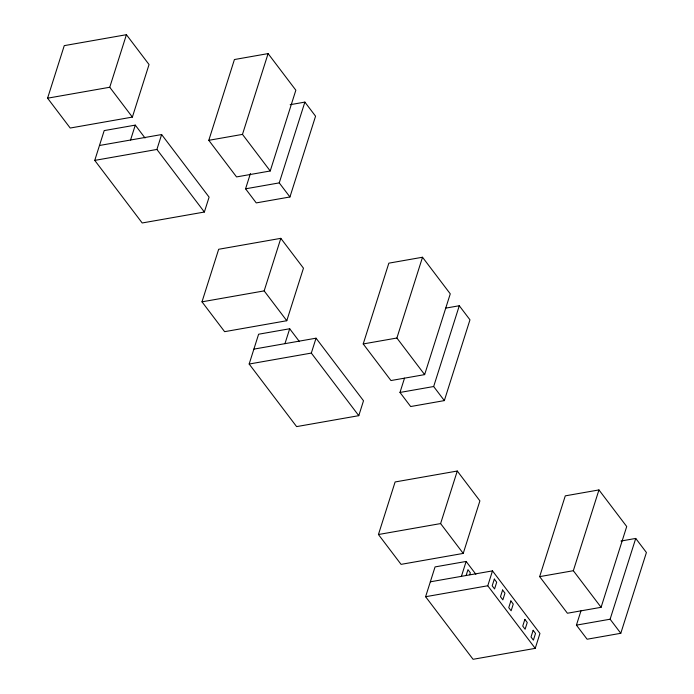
<?xml version="1.0" encoding="UTF-8"?>
<svg xmlns="http://www.w3.org/2000/svg" width="694" height="694" viewBox="0 0 694 694"><rect width="100%" height="100%" fill="white"/><g stroke="black" fill="none" stroke-linecap="round" stroke-linejoin="round"><path stroke-width="1.04" d="M47.582 98.192L64.256 45.639L126.421 34.7L149.045 64.542L132.372 117.095L70.207 128.034L47.582 98.192L109.747 87.253L126.421 34.7M99.476 145.488L161.633 134.549L209.094 197.131L204.366 212.034L142.201 222.974L94.748 160.392L104.204 130.593L135.278 125.12L145.029 137.976M130.55 140.023L135.278 125.12M204.366 212.034L156.905 149.453L161.633 134.549M208.799 140.318L234.425 59.537L268.101 53.603L295.852 90.203L270.226 170.984L236.55 176.918L208.799 140.318L242.475 134.384L268.101 53.603M201.997 301.829L218.671 249.276L280.827 238.337L303.46 268.17L286.787 320.723L224.622 331.671L201.997 301.829L264.162 290.89L280.827 238.337M290.144 104.699L304.874 102.105L315.562 116.193L289.936 196.975L256.251 202.9L245.572 188.811L250.439 173.474M289.936 196.975L279.248 182.886L304.874 102.105M253.883 349.125L316.048 338.186L363.509 400.768L358.781 415.671L296.616 426.61L249.163 364.029L258.61 334.222L289.693 328.756L299.444 341.613M284.965 343.651L289.693 328.756M358.781 415.671L311.32 353.081L316.048 338.186M363.214 343.946L388.84 263.165L422.516 257.24L450.267 293.84L424.641 374.621L390.965 380.546L363.214 343.946L396.89 338.021L422.516 257.24M445.609 308.145L459.289 305.742L469.968 319.821L444.342 400.603L410.666 406.537L399.987 392.448L404.524 378.135M378.438 534.519L395.112 481.966L457.277 471.026L479.901 500.86L463.228 553.413L401.071 564.361L378.438 534.519L440.603 523.58L457.277 471.026M444.342 400.603L433.663 386.523L459.289 305.742M430.332 581.815L492.497 570.876L539.949 633.457L535.221 648.361L473.065 659.3L425.604 596.719L435.06 566.911L466.142 561.446L475.893 574.302M461.415 576.341L466.142 561.446M466.142 575.413L467.973 569.67L470.341 572.793L469.734 574.71M535.221 648.361L487.769 585.771L492.497 570.876M539.654 576.636L565.28 495.854L598.957 489.929L626.717 526.529L601.091 607.311L567.406 613.236L539.654 576.636L573.331 570.711L598.957 489.929M621 541.025L635.739 538.431L646.418 552.511L620.792 633.292L587.115 639.226L576.428 625.138L580.973 610.824M620.792 633.292L610.113 619.213L635.739 538.431M94.748 160.392L156.905 149.453M245.572 188.811L279.248 182.886M249.163 364.029L311.32 353.081M399.987 392.448L433.663 386.523M425.604 596.719L487.769 585.771M576.428 625.138L610.113 619.213M242.475 134.384L270.226 170.984M396.89 338.021L424.641 374.621M573.331 570.711L601.091 607.311M109.747 87.253L132.372 117.095M264.162 290.89L286.787 320.723M440.603 523.58L463.228 553.413M494.319 579.1L492.193 585.805L494.57 588.928L496.696 582.223L494.319 579.1M502.603 590.013L500.478 596.719L502.846 599.85L504.972 593.144L502.603 590.013M510.879 600.935L508.754 607.64L511.131 610.772L513.256 604.066L510.879 600.935M524.872 619.378L522.738 626.083L525.115 629.215L527.24 622.509L524.872 619.378M533.148 630.299L531.023 637.005L533.391 640.137L535.525 633.431L533.148 630.299"/></g></svg>
